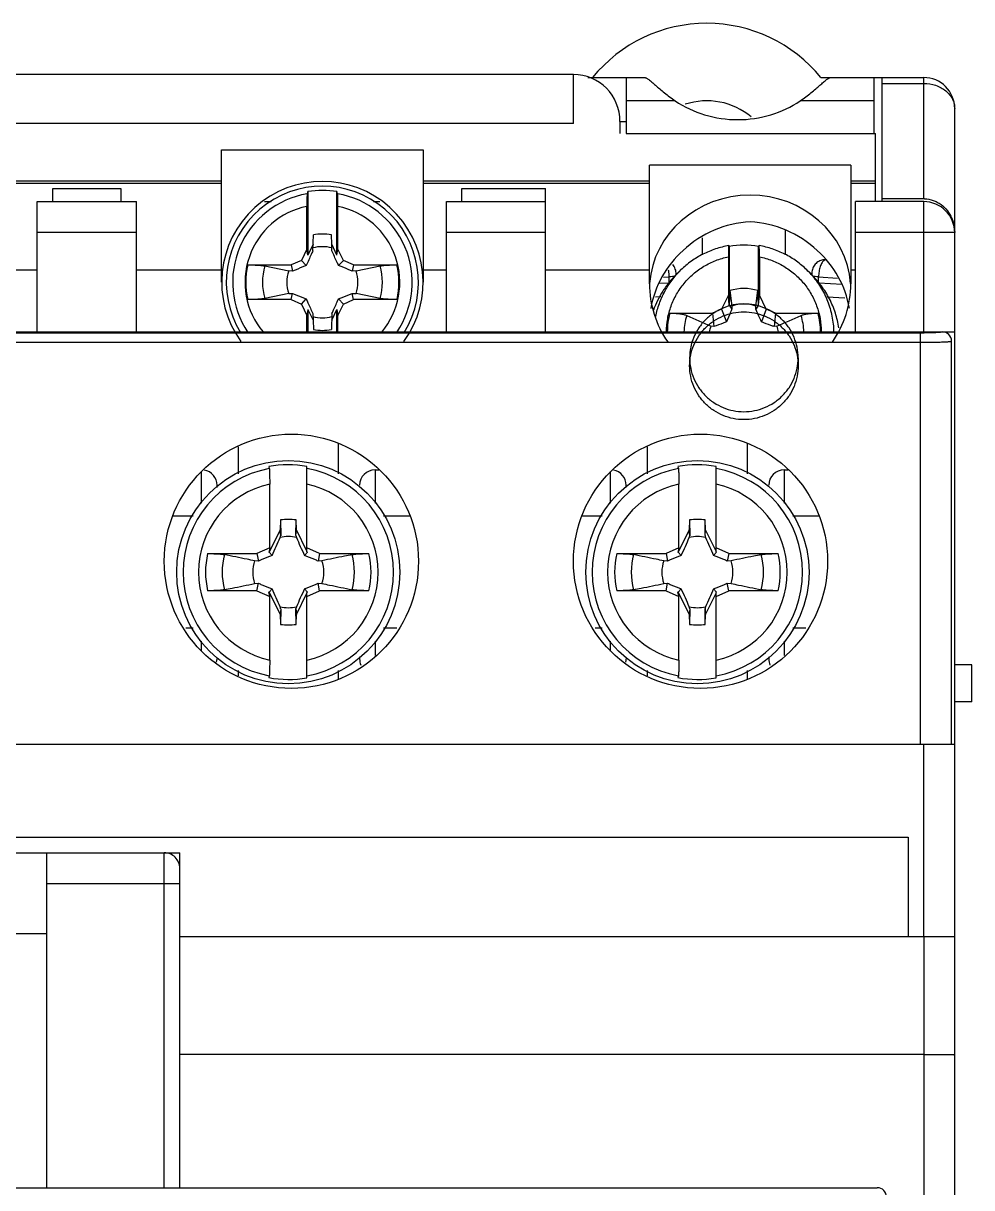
# Model space of a CAD drawing. Header units: millimetres. Extents: x 7.9 to 65, y 7.3 to 92.6.
# Drawn here: x 34.42 to 65.02, y 55.09 to 92.64 of the extents above; entities that cross this region are included whole.
import ezdxf

# ---------------------------------------------------------------- set-up
doc = ezdxf.new("R2010")
doc.units = ezdxf.units.MM
doc.header["$LTSCALE"] = 6.553738
doc.layers.get('0').update_dxf_attribs({"linetype": 'CONTINUOUS'})

msp = doc.modelspace()

# ---------------------------------------------------------------- linework, layer by layer
at = {"color": 7}
for p, q in [((52.168, 90.988), (20.768, 90.988)), ((52.168, 89.408), (52.168, 90.988)), ((52.629, 90.887), (54.467, 90.887)), ((53.868, 90.887), (53.868, 89.088)), ((60.15, 90.887), (63.468, 90.887)), ((61.868, 89.088), (61.868, 90.887)), ((62.118, 90.887), (62.118, 86.888)), ((63.468, 86.981), (63.468, 90.887)), ((62.118, 90.7), (63.468, 90.7)), ((55.451, 90.138), (53.868, 90.138)), ((61.868, 90.138), (59.484, 90.138)), ((64.468, 12.388), (64.468, 89.888)), ((52.168, 89.408), (20.768, 89.408)), ((53.668, 89.469), (53.668, 89.088)), ((53.668, 89.469), (53.868, 89.469)), ((53.868, 89.088), (61.918, 89.088)), ((61.918, 86.888), (61.918, 89.088)), ((40.818, 84.287), (40.818, 88.555)), ((40.818, 88.555), (47.318, 88.555)), ((47.318, 88.555), (47.318, 84.287)), ((54.618, 84.238), (54.618, 88.058)), ((61.118, 88.058), (54.618, 88.058)), ((61.118, 88.058), (61.118, 84.238)), ((18.318, 87.552), (40.818, 87.552)), ((47.318, 87.552), (54.618, 87.552)), ((61.118, 87.552), (61.918, 87.552)), ((40.818, 87.47), (18.318, 87.47)), ((35.368, 86.888), (35.368, 87.313)), ((35.368, 87.313), (37.568, 87.313)), ((37.568, 87.313), (37.568, 86.888)), ((43.596, 87.21), (43.577, 87.141)), ((43.596, 87.21), (43.596, 85.164)), ((44.539, 85.164), (44.539, 87.21)), ((44.558, 87.141), (44.539, 87.21)), ((54.618, 87.47), (47.318, 87.47)), ((48.568, 86.888), (48.568, 87.313)), ((48.568, 87.313), (51.268, 87.313)), ((51.268, 82.688), (51.268, 87.313)), ((61.918, 87.47), (61.118, 87.47)), ((34.868, 82.688), (34.868, 86.888)), ((34.868, 86.888), (38.068, 86.888)), ((38.068, 82.688), (38.068, 86.888)), ((42.196, 86.888), (42.417, 86.888)), ((45.717, 86.888), (45.92, 86.888)), ((48.068, 82.688), (48.068, 86.888)), ((48.068, 86.888), (51.268, 86.888)), ((61.268, 82.688), (61.268, 86.888)), ((63.468, 86.888), (61.268, 86.888)), ((63.468, 86.981), (62.118, 86.981)), ((63.468, 82.688), (63.468, 86.888)), ((43.568, 85.357), (43.568, 86.734)), ((44.568, 85.357), (44.568, 86.734)), ((38.068, 85.887), (34.868, 85.887)), ((43.758, 85.298), (43.776, 85.811)), ((44.369, 85.51), (44.359, 85.811)), ((51.268, 85.887), (48.068, 85.887)), ((56.324, 85.715), (56.324, 85.176)), ((59.011, 85.176), (59.011, 85.966)), ((64.468, 85.887), (61.268, 85.887)), ((43.568, 85.357), (43.389, 84.991)), ((43.596, 85.164), (43.568, 85.357)), ((43.766, 85.51), (43.596, 85.164)), ((44.377, 85.298), (44.369, 85.51)), ((44.539, 85.164), (44.369, 85.51)), ((44.539, 85.164), (44.568, 85.357)), ((44.746, 84.991), (44.568, 85.357)), ((57.177, 85.467), (57.177, 85.467)), ((57.196, 85.445), (57.196, 83.546)), ((58.139, 83.546), (58.139, 85.445)), ((58.158, 85.467), (58.158, 85.467)), ((43.389, 84.991), (43.064, 84.846)), ((43.389, 84.991), (43.547, 84.827)), ((44.746, 84.991), (44.588, 84.827)), ((45.071, 84.846), (44.746, 84.991)), ((57.168, 85.107), (57.168, 83.872)), ((58.168, 85.107), (58.168, 83.872)), ((24.868, 84.688), (34.868, 84.688)), ((38.068, 84.688), (40.818, 84.688)), ((41.66, 84.847), (43.064, 84.846)), ((42.206, 84.813), (42.98, 84.654)), ((43.106, 84.647), (42.98, 84.654)), ((43.064, 84.846), (43.106, 84.647)), ((45.071, 84.846), (45.029, 84.647)), ((45.155, 84.654), (45.029, 84.647)), ((45.071, 84.846), (46.475, 84.847)), ((45.155, 84.654), (45.929, 84.813)), ((47.318, 84.688), (48.068, 84.688)), ((51.268, 84.688), (54.618, 84.688)), ((55.481, 84.542), (55.481, 84.529)), ((55.636, 84.682), (55.492, 84.542)), ((59.699, 84.682), (59.843, 84.542)), ((59.854, 84.529), (59.854, 84.542)), ((61.118, 84.688), (61.268, 84.688)), ((55.249, 84.261), (54.916, 84.241)), ((55.069, 84.449), (55.258, 84.46)), ((55.258, 84.272), (55.258, 84.46)), ((60.077, 84.272), (60.077, 84.46)), ((60.077, 84.46), (60.685, 84.423)), ((60.835, 84.216), (60.086, 84.261)), ((42.98, 83.921), (42.206, 83.762)), ((42.98, 83.921), (43.106, 83.928)), ((43.064, 83.729), (43.106, 83.928)), ((43.389, 83.584), (43.547, 83.748)), ((44.746, 83.584), (44.588, 83.748)), ((45.072, 83.729), (45.029, 83.928)), ((45.029, 83.928), (45.155, 83.921)), ((45.929, 83.763), (45.155, 83.921)), ((54.984, 83.817), (54.812, 83.807)), ((57.168, 83.872), (56.946, 83.421)), ((57.196, 83.546), (57.168, 83.872)), ((57.213, 84.017), (57.197, 83.546)), ((57.213, 84.017), (57.281, 83.518)), ((58.054, 83.518), (58.122, 84.017)), ((58.138, 83.546), (58.122, 84.017)), ((58.139, 83.546), (58.168, 83.872)), ((58.389, 83.421), (58.168, 83.872)), ((60.351, 83.817), (60.928, 83.782)), ((43.064, 83.729), (41.66, 83.728)), ((43.064, 83.729), (43.389, 83.584)), ((43.389, 83.584), (43.568, 83.218)), ((43.596, 83.411), (43.568, 83.218)), ((43.596, 83.411), (43.596, 82.688)), ((43.596, 83.411), (43.766, 83.065)), ((44.369, 83.065), (44.539, 83.411)), ((44.539, 82.688), (44.539, 83.411)), ((44.539, 83.411), (44.568, 83.218)), ((44.568, 83.218), (44.746, 83.584)), ((44.746, 83.584), (45.072, 83.729)), ((46.475, 83.729), (45.072, 83.729)), ((56.946, 83.421), (56.651, 83.291)), ((56.946, 83.421), (57.101, 83.007)), ((57.196, 83.546), (57.282, 83.421)), ((57.281, 83.518), (57.282, 83.421)), ((58.138, 83.546), (58.053, 83.421)), ((58.053, 83.421), (58.054, 83.518)), ((58.389, 83.421), (58.234, 83.007)), ((58.684, 83.291), (58.389, 83.421)), ((43.568, 82.688), (43.568, 83.218)), ((43.758, 83.277), (43.766, 83.065)), ((43.766, 83.065), (43.776, 82.764)), ((44.377, 83.277), (44.359, 82.764)), ((44.568, 82.688), (44.568, 83.218)), ((55.274, 83.291), (56.651, 83.291)), ((56.651, 83.291), (56.693, 82.857)), ((58.684, 83.291), (58.642, 82.857)), ((58.684, 83.291), (60.061, 83.291)), ((8.468, 82.688), (64.468, 82.688)), ((63.368, 82.65), (9.567, 82.65)), ((56.693, 82.857), (56.602, 82.867)), ((58.733, 82.867), (58.642, 82.857)), ((63.368, 69.388), (63.368, 82.65)), ((9.568, 82.35), (63.368, 82.35)), ((64.367, 69.388), (64.367, 82.387)), ((55.918, 81.85), (55.918, 81.594)), ((59.418, 81.85), (59.418, 81.594)), ((41.35, 78.975), (41.35, 78.104)), ((44.585, 78.104), (44.585, 79.086)), ((54.55, 78.975), (54.55, 78.104)), ((57.785, 78.104), (57.785, 79.086)), ((40.168, 77.166), (40.168, 78.182)), ((42.336, 78.339), (42.356, 78.277)), ((43.568, 75.588), (43.568, 78.345)), ((45.768, 78.238), (45.768, 77.165)), ((45.768, 78.238), (45.89, 78.238)), ((53.368, 77.166), (53.368, 78.182)), ((55.536, 78.339), (55.556, 78.277)), ((56.768, 75.588), (56.768, 78.345)), ((58.968, 78.238), (58.968, 77.165)), ((58.968, 78.238), (59.09, 78.238)), ((40.668, 77.666), (40.668, 77.738)), ((42.368, 75.72), (42.368, 77.772)), ((53.868, 77.666), (53.868, 77.738)), ((55.568, 75.72), (55.568, 77.772)), ((39.894, 76.738), (39.258, 76.738)), ((42.713, 76.62), (42.702, 76.304)), ((42.713, 76.62), (42.722, 76.114)), ((43.213, 76.115), (43.222, 76.62)), ((43.233, 76.304), (43.222, 76.62)), ((46.879, 76.738), (46.041, 76.738)), ((53.094, 76.738), (52.458, 76.738)), ((55.913, 76.62), (55.902, 76.304)), ((55.913, 76.62), (55.922, 76.114)), ((56.413, 76.115), (56.422, 76.62)), ((56.433, 76.304), (56.422, 76.62)), ((60.079, 76.738), (59.241, 76.738)), ((42.702, 76.304), (42.348, 75.579)), ((42.722, 76.114), (42.702, 76.304)), ((43.213, 76.115), (43.233, 76.304)), ((43.568, 75.619), (43.233, 76.304)), ((55.902, 76.304), (55.548, 75.579)), ((55.922, 76.114), (55.902, 76.304)), ((56.413, 76.115), (56.433, 76.304)), ((56.768, 75.619), (56.433, 76.304)), ((40.364, 75.537), (41.956, 75.537)), ((42.368, 75.72), (41.956, 75.537)), ((41.956, 75.537), (42.006, 75.297)), ((42.368, 75.72), (42.336, 75.574)), ((42.348, 75.579), (42.336, 75.574)), ((42.348, 75.579), (42.447, 75.477)), ((43.587, 75.579), (43.488, 75.477)), ((43.979, 75.537), (43.568, 75.72)), ((43.568, 75.588), (43.587, 75.579)), ((43.979, 75.537), (43.929, 75.297)), ((43.979, 75.537), (45.571, 75.537)), ((53.564, 75.537), (55.156, 75.537)), ((55.568, 75.72), (55.156, 75.537)), ((55.156, 75.537), (55.206, 75.297)), ((55.568, 75.72), (55.536, 75.574)), ((55.548, 75.579), (55.536, 75.574)), ((55.548, 75.579), (55.647, 75.477)), ((56.787, 75.579), (56.688, 75.477)), ((57.179, 75.537), (56.768, 75.72)), ((56.768, 75.588), (56.787, 75.579)), ((57.179, 75.537), (57.129, 75.297)), ((57.179, 75.537), (58.771, 75.537)), ((42.006, 75.297), (41.88, 75.304)), ((44.055, 75.304), (43.929, 75.297)), ((55.206, 75.297), (55.08, 75.304)), ((57.255, 75.304), (57.129, 75.297)), ((41.88, 74.571), (42.006, 74.578)), ((41.956, 74.338), (42.006, 74.578)), ((42.348, 74.296), (42.447, 74.398)), ((43.587, 74.296), (43.488, 74.398)), ((43.98, 74.338), (43.929, 74.578)), ((43.929, 74.578), (44.055, 74.571)), ((55.08, 74.571), (55.206, 74.578)), ((55.156, 74.338), (55.206, 74.578)), ((55.548, 74.296), (55.647, 74.398)), ((56.787, 74.296), (56.688, 74.398)), ((57.18, 74.338), (57.129, 74.578)), ((57.129, 74.578), (57.255, 74.571)), ((41.956, 74.338), (40.364, 74.338)), ((41.956, 74.338), (42.368, 74.155)), ((42.368, 74.155), (42.336, 74.301)), ((42.336, 74.301), (42.348, 74.296)), ((42.348, 74.296), (42.702, 73.571)), ((42.368, 72.103), (42.368, 74.155)), ((43.233, 73.571), (43.568, 74.256)), ((43.568, 74.155), (43.98, 74.339)), ((43.587, 74.296), (43.568, 74.287)), ((43.568, 71.53), (43.568, 74.287)), ((45.571, 74.339), (43.98, 74.338)), ((55.156, 74.338), (53.564, 74.338)), ((55.156, 74.338), (55.568, 74.155)), ((55.568, 74.155), (55.536, 74.301)), ((55.536, 74.301), (55.548, 74.296)), ((55.548, 74.296), (55.902, 73.571)), ((55.568, 72.103), (55.568, 74.155)), ((56.433, 73.571), (56.768, 74.256)), ((56.768, 74.155), (57.18, 74.339)), ((56.787, 74.296), (56.768, 74.287)), ((56.768, 71.53), (56.768, 74.287)), ((58.771, 74.339), (57.18, 74.338)), ((42.722, 73.76), (42.702, 73.571)), ((42.722, 73.76), (42.713, 73.255)), ((43.213, 73.761), (43.233, 73.571)), ((43.222, 73.255), (43.213, 73.761)), ((55.922, 73.76), (55.902, 73.571)), ((55.922, 73.76), (55.913, 73.255)), ((56.413, 73.761), (56.433, 73.571)), ((56.422, 73.255), (56.413, 73.761)), ((42.702, 73.571), (42.713, 73.255)), ((43.222, 73.255), (43.233, 73.571)), ((55.902, 73.571), (55.913, 73.255)), ((56.422, 73.255), (56.433, 73.571)), ((39.667, 73.138), (39.894, 73.138)), ((46.041, 73.138), (46.467, 73.138)), ((52.867, 73.138), (53.094, 73.138)), ((59.241, 73.138), (59.667, 73.138)), ((40.168, 72.389), (40.168, 72.71)), ((45.768, 72.709), (45.768, 72.253)), ((53.368, 72.389), (53.368, 72.71)), ((58.968, 72.709), (58.968, 72.253)), ((45.268, 72.209), (45.268, 72.138)), ((58.468, 72.209), (58.468, 72.138)), ((41.35, 71.771), (41.35, 71.598)), ((44.585, 71.488), (44.585, 71.771)), ((54.55, 71.771), (54.55, 71.598)), ((57.785, 71.488), (57.785, 71.771)), ((65.018, 71.952), (64.468, 71.952)), ((65.018, 70.761), (65.018, 71.952)), ((42.356, 71.598), (42.336, 71.536)), ((55.556, 71.598), (55.536, 71.536)), ((65.018, 70.761), (64.468, 70.761)), ((8.468, 69.388), (64.468, 69.388)), ((63.468, 63.187), (63.468, 69.388)), ((9.968, 66.388), (62.968, 66.388)), ((62.968, 66.388), (62.968, 63.187)), ((21.468, 65.888), (39.468, 65.888)), ((35.168, 65.888), (35.168, 55.088)), ((38.968, 55.088), (38.968, 65.888)), ((39.468, 55.088), (39.468, 65.888)), ((39.468, 64.888), (35.168, 64.888)), ((25.768, 63.288), (35.168, 63.288)), ((39.468, 63.187), (64.468, 63.187)), ((63.468, 63.187), (63.468, 40.387)), ((63.468, 59.387), (39.468, 59.387)), ((10.968, 55.088), (61.968, 55.088))]:
    msp.add_line(p, q, dxfattribs=at)
for centre, radius in [((43.068, 75.288), 4.1), ((56.268, 75.288), 4.1), ((42.968, 74.938), 3.6), ((56.168, 74.938), 3.6)]:
    msp.add_circle(centre, radius, dxfattribs=at)
for centre, radius, start, end in [((56.468, 87.888), 4.75, 39.1667, 140.8333), ((63.468, 89.888), 1, 0, 89.9998), ((56.468, 87.888), 2.25, 50.2525, 108.1166), ((44.068, 84.287), 3.25, 323.9062, 216.0893), ((44.068, 84.287), 3.1, 328.3923, 211.5938), ((44.068, 84.287), 2.896, 99.751, 214.0177), ((44.068, 84.287), 2.96, 80.8403, 99.1597), ((44.068, 84.287), 2.896, 325.9933, 80.249), ((63.468, 86.099), 0.882, 88.1543, 90.0573), ((63.468, 85.887), 1, 0, 90), ((44.068, 84.287), 2.497, 101.5498, 219.897), ((44.068, 84.287), 2.497, 319.9903, 78.4502), ((44.068, 84.287), 1.552, 79.179, 100.8208), ((44.068, 84.287), 1.147, 74.5296, 105.4694), ((53.861, 82.503), 4.448, 41.4196, 41.7929), ((57.667, 82.5), 2.982, 80.9099, 99.0897), ((61.297, 82.66), 4.211, 138.1992, 138.5935), ((60.276, 84.616), 0.396, 93.1357, 103.6546), ((60.276, 84.611), 0.401, 86.5076, 93.1414), ((44.068, 84.287), 2.471, 166.9266, 193.0734), ((44.068, 84.287), 1.934, 164.2367, 195.7633), ((44.068, 84.287), 1.147, 161.38, 198.62), ((44.068, 84.287), 1.147, 341.3839, 18.62), ((44.068, 84.287), 1.934, 344.2526, 15.7633), ((44.068, 84.287), 2.471, 346.9416, 13.0734), ((57.684, 82.62), 2.883, 41.6821, 45.6558), ((57.868, 84.236), 3.25, 179.9668, 215.2135), ((57.868, 84.236), 3.25, 324.7086, 0.0332), ((57.668, 82.522), 1.563, 73.1083, 106.8916), ((57.668, 82.429), 1.155, 70.4589, 109.5407), ((44.068, 84.287), 1.147, 254.5298, 285.4699), ((57.632, 82.678), 2.436, 165.4392, 179.7878), ((57.64, 82.638), 1.907, 162.3175, 178.5098), ((136.987, 262.589), 196.88, 245.65381, 245.90213), ((-40.558, 304.607), 242.956, 294.12198, 294.32327), ((57.695, 82.638), 1.907, 1.4903, 17.6816), ((57.703, 82.678), 2.436, 0.2122, 14.5608), ((44.068, 84.287), 1.552, 259.179, 280.8208), ((57.655, 82.445), 1.134, 158.1441, 167.6174), ((57.68, 82.445), 1.134, 12.3829, 21.8538), ((57.714, 82.679), 2.451, 0.2079, 0.43), ((63.367, 95.878), 13.228, 270.0026, 270.4544), ((64.067, 82.387), 0.3, 359.9781, 89.9623), ((42.968, 74.938), 3.395, 100.3845, 259.6155), ((40.168, 77.738), 0.5, 0, 79.7932), ((42.968, 74.938), 3.46, 80.0139, 100.5149), ((42.968, 74.938), 3.395, 280.1795, 79.8205), ((45.768, 77.738), 0.5, 90, 180), ((56.168, 74.938), 3.395, 100.3845, 259.6155), ((53.368, 77.738), 0.5, 0, 79.7932), ((56.168, 74.938), 3.46, 80.0139, 100.5149), ((56.168, 74.938), 3.395, 280.1795, 79.8205), ((58.968, 77.738), 0.5, 90, 180), ((42.968, 74.938), 2.897, 101.9537, 258.0463), ((42.968, 74.938), 2.897, 281.9537, 78.0463), ((56.168, 74.938), 2.897, 101.9537, 258.0463), ((56.168, 74.938), 2.897, 281.9537, 78.0463), ((42.968, 74.938), 1.702, 81.4069, 98.593), ((56.168, 74.938), 1.702, 81.4069, 98.593), ((19.483, 82.646), 24.139, 344.1525, 344.3012), ((42.968, 74.938), 1.147, 76.7553, 103.2447), ((65.15, 82.278), 22.786, 195.6931, 195.8506), ((32.683, 82.646), 24.139, 344.1525, 344.3012), ((56.168, 74.938), 1.147, 76.7553, 103.2447), ((78.35, 82.278), 22.786, 195.6931, 195.8506), ((42.968, 74.938), 2.671, 167.0324, 192.9676), ((42.968, 74.938), 2.134, 164.6231, 195.3767), ((42.968, 74.938), 2.134, 344.6406, 15.3767), ((42.968, 74.938), 2.671, 347.0481, 12.9676), ((56.168, 74.938), 2.671, 167.0324, 192.9676), ((56.168, 74.938), 2.134, 164.6231, 195.3767), ((56.168, 74.938), 2.134, 344.6406, 15.3767), ((56.168, 74.938), 2.671, 347.0481, 12.9676), ((42.968, 74.938), 1.147, 161.3798, 198.6203), ((42.968, 74.938), 1.147, 341.3837, 18.6203), ((56.168, 74.938), 1.147, 161.3798, 198.6203), ((56.168, 74.938), 1.147, 341.3837, 18.6203), ((20.785, 67.597), 22.786, 15.6931, 15.8506), ((42.968, 74.938), 1.147, 256.7553, 283.2447), ((66.452, 67.229), 24.139, 164.1525, 164.3012), ((33.985, 67.597), 22.786, 15.6931, 15.8506), ((56.168, 74.938), 1.147, 256.7553, 283.2447), ((79.652, 67.229), 24.139, 164.1525, 164.3012), ((42.968, 74.938), 1.702, 261.4069, 278.593), ((56.168, 74.938), 1.702, 261.4069, 278.593), ((40.168, 72.138), 0.5, 347.5782, 360), ((45.768, 72.138), 0.5, 180, 203.3936), ((53.368, 72.138), 0.5, 347.5782, 360), ((58.968, 72.138), 0.5, 180, 203.3936), ((42.968, 74.938), 3.46, 259.4851, 279.9861), ((56.168, 74.938), 3.46, 259.4851, 279.9861), ((38.968, 65.388), 0.5, 359.999, 90), ((61.968, 54.788), 0.3, 0, 90)]:
    msp.add_arc(centre, radius, start, end, dxfattribs=at)
for centre, major_axis, ratio, start_param, end_param in [((52.168, 89.469), (0, 1.519), 0.987747, -1.570796, 0), ((57.868, 84.045), (3.25, 0), 0.938378, 6.349801, 9.358162), ((57.868, 83.013), (2.535, 2.138), 0.95137, 0.894527, 1.62364), ((57.868, 83.013), (2.535, -2.138), 0.95137, 1.517952, 2.247065), ((57.868, 82.903), (3.25, 0), 0.992547, 2.299909, 2.973249), ((57.868, 82.903), (3.25, 0), 0.992547, 0.16911, 0.841683)]:
    msp.add_ellipse(centre, major_axis=major_axis, ratio=ratio, start_param=start_param, end_param=end_param, dxfattribs=at)
for points, knots in [([(54.467, 90.887), (54.476, 90.887), (54.496, 90.883), (54.527, 90.869), (54.563, 90.848), (54.622, 90.805), (54.706, 90.734), (54.821, 90.634), (54.955, 90.518), (55.106, 90.392), (55.273, 90.263), (55.39, 90.179), (55.451, 90.138)], [0, 0, 0, 0, 0.021513, 0.048582, 0.082138, 0.122474, 0.22301, 0.347523, 0.491787, 0.651248, 0.821797, 1, 1, 1, 1]), ([(59.484, 90.138), (59.545, 90.179), (59.662, 90.263), (59.829, 90.392), (59.98, 90.518), (60.114, 90.634), (60.229, 90.734), (60.313, 90.805), (60.372, 90.848), (60.408, 90.869), (60.439, 90.883), (60.459, 90.887), (60.468, 90.887)], [0, 0, 0, 0, 0.178203, 0.348752, 0.508213, 0.652477, 0.77699, 0.877526, 0.917862, 0.951418, 0.978487, 1, 1, 1, 1]), ([(63.468, 90.7), (63.598, 90.7), (63.794, 90.669), (64.028, 90.567), (64.18, 90.465), (64.305, 90.341), (64.398, 90.2), (64.454, 90.047), (64.468, 89.94), (64.468, 89.888)], [0, 0, 0, 0, 0.275197, 0.408337, 0.536323, 0.658742, 0.776011, 0.889418, 1, 1, 1, 1]), ([(55.451, 90.138), (55.74, 89.94), (56.394, 89.632), (57.108, 89.53), (57.468, 89.53)], [0, 0, 0, 0, 0.493416, 1, 1, 1, 1]), ([(57.468, 89.53), (57.827, 89.53), (58.541, 89.632), (59.195, 89.94), (59.484, 90.138)], [0, 0, 0, 0, 0.506584, 1, 1, 1, 1]), ([(43.577, 87.141), (43.577, 87.14), (43.576, 87.135), (43.575, 87.126), (43.574, 87.114), (43.573, 87.099), (43.572, 87.08), (43.571, 87.05), (43.57, 87.006), (43.569, 86.946), (43.568, 86.879), (43.568, 86.808), (43.568, 86.759), (43.568, 86.734)], [0, 0, 0, 0, 0.013096, 0.034668, 0.064556, 0.102489, 0.148084, 0.200939, 0.326414, 0.474435, 0.639755, 0.816959, 1, 1, 1, 1]), ([(44.568, 86.734), (44.568, 86.759), (44.567, 86.808), (44.567, 86.879), (44.566, 86.946), (44.565, 87.006), (44.564, 87.05), (44.563, 87.08), (44.562, 87.099), (44.561, 87.114), (44.56, 87.126), (44.559, 87.135), (44.558, 87.14), (44.558, 87.141)], [0, 0, 0, 0, 0.183038, 0.360242, 0.525566, 0.67359, 0.799065, 0.851919, 0.897514, 0.935448, 0.965335, 0.986905, 1, 1, 1, 1]), ([(63.497, 86.981), (63.592, 86.978), (63.734, 86.95), (63.908, 86.873), (64.07, 86.771), (64.241, 86.602), (64.337, 86.436), (64.374, 86.349)], [0, 0, 0, 0, 0.249859, 0.375165, 0.500419, 0.750249, 1, 1, 1, 1]), ([(64.374, 86.349), (64.39, 86.313), (64.444, 86.164), (64.468, 86.006), (64.468, 85.887)], [0, 0, 0, 0, 0.250669, 1, 1, 1, 1]), ([(43.758, 85.298), (43.741, 85.259), (43.672, 85.102), (43.601, 84.945), (43.547, 84.827)], [0, 0, 0, 0, 0.244806, 1, 1, 1, 1]), ([(44.588, 84.827), (44.57, 84.867), (44.498, 85.023), (44.428, 85.181), (44.377, 85.298)], [0, 0, 0, 0, 0.25581, 1, 1, 1, 1]), ([(57.177, 85.467), (57.032, 85.442), (56.747, 85.371), (56.341, 85.201), (55.965, 84.973), (55.74, 84.784), (55.636, 84.682)], [0, 0, 0, 0, 0.250229, 0.500333, 0.750266, 1, 1, 1, 1]), ([(57.177, 85.467), (57.176, 85.467), (57.176, 85.466), (57.176, 85.465), (57.175, 85.462), (57.175, 85.459), (57.174, 85.456), (57.174, 85.449), (57.173, 85.438), (57.172, 85.423), (57.171, 85.406), (57.171, 85.385), (57.17, 85.361), (57.169, 85.336), (57.169, 85.297), (57.168, 85.244), (57.168, 85.177), (57.168, 85.131), (57.168, 85.107)], [0, 0, 0, 0, 0.001933, 0.00592, 0.012161, 0.020689, 0.031507, 0.044601, 0.077467, 0.118977, 0.168784, 0.226432, 0.291423, 0.363216, 0.441167, 0.612901, 0.801248, 1, 1, 1, 1]), ([(59.699, 84.682), (59.595, 84.784), (59.37, 84.973), (58.994, 85.201), (58.588, 85.371), (58.303, 85.442), (58.158, 85.467)], [0, 0, 0, 0, 0.249734, 0.499667, 0.749771, 1, 1, 1, 1]), ([(58.168, 85.107), (58.168, 85.131), (58.167, 85.177), (58.167, 85.244), (58.166, 85.297), (58.166, 85.336), (58.165, 85.361), (58.164, 85.385), (58.164, 85.406), (58.163, 85.423), (58.162, 85.438), (58.161, 85.449), (58.161, 85.456), (58.16, 85.459), (58.16, 85.462), (58.159, 85.465), (58.159, 85.466), (58.159, 85.467), (58.158, 85.467)], [0, 0, 0, 0, 0.19875, 0.387096, 0.558834, 0.636786, 0.70858, 0.773572, 0.83122, 0.881026, 0.922535, 0.955401, 0.968495, 0.979314, 0.987841, 0.994081, 0.998067, 1, 1, 1, 1]), ([(55.17, 82.688), (55.171, 82.828), (55.196, 83.111), (55.306, 83.521), (55.485, 83.907), (55.727, 84.257), (56.025, 84.562), (56.371, 84.811), (56.755, 84.999), (57.028, 85.079), (57.168, 85.107)], [0, 0, 0, 0, 0.124616, 0.24927, 0.374031, 0.498928, 0.62398, 0.749192, 0.874539, 1, 1, 1, 1]), ([(58.168, 85.107), (58.306, 85.079), (58.579, 84.999), (58.962, 84.812), (59.307, 84.564), (59.605, 84.261), (59.847, 83.912), (60.026, 83.528), (60.137, 83.119), (60.164, 82.837), (60.165, 82.697)], [0, 0, 0, 0, 0.125461, 0.250808, 0.37602, 0.501074, 0.625972, 0.750736, 0.875392, 1, 1, 1, 1]), ([(60.182, 85.001), (60.159, 84.995), (60.113, 84.979), (60.049, 84.943), (59.992, 84.896), (59.943, 84.838), (59.904, 84.772), (59.875, 84.7), (59.857, 84.622), (59.854, 84.569), (59.854, 84.542)], [0, 0, 0, 0, 0.118919, 0.238668, 0.359975, 0.483371, 0.609159, 0.73735, 0.867827, 1, 1, 1, 1]), ([(60.265, 84.996), (60.251, 84.987), (60.223, 84.964), (60.188, 84.919), (60.156, 84.861), (60.128, 84.793), (60.106, 84.717), (60.089, 84.634), (60.079, 84.548), (60.077, 84.49), (60.077, 84.46)], [0, 0, 0, 0, 0.083787, 0.181708, 0.294142, 0.419823, 0.556453, 0.701, 0.850116, 1, 1, 1, 1]), ([(60.301, 85.011), (60.298, 85.01), (60.285, 85.007), (60.273, 85.001), (60.265, 84.996)], [0, 0, 0, 0, 0.239729, 1, 1, 1, 1]), ([(41.66, 84.847), (41.716, 84.847), (41.823, 84.845), (41.953, 84.84), (42.047, 84.833), (42.108, 84.828), (42.16, 84.821), (42.192, 84.816), (42.206, 84.813)], [0, 0, 0, 0, 0.3043, 0.586524, 0.712574, 0.825055, 0.921587, 1, 1, 1, 1]), ([(43.547, 84.827), (43.509, 84.811), (43.363, 84.75), (43.216, 84.691), (43.106, 84.647)], [0, 0, 0, 0, 0.255439, 1, 1, 1, 1]), ([(45.029, 84.647), (44.993, 84.662), (44.846, 84.721), (44.699, 84.781), (44.588, 84.827)], [0, 0, 0, 0, 0.245061, 1, 1, 1, 1]), ([(45.929, 84.813), (45.943, 84.816), (45.975, 84.821), (46.027, 84.828), (46.088, 84.833), (46.182, 84.84), (46.312, 84.845), (46.419, 84.847), (46.475, 84.847)], [0, 0, 0, 0, 0.078417, 0.17495, 0.287428, 0.413472, 0.695685, 1, 1, 1, 1]), ([(55.492, 84.542), (55.409, 84.461), (55.253, 84.289), (55.048, 84.007), (54.877, 83.704), (54.786, 83.49), (54.747, 83.381)], [0, 0, 0, 0, 0.250295, 0.500378, 0.75027, 1, 1, 1, 1]), ([(54.825, 83.182), (54.852, 83.323), (54.929, 83.602), (55.106, 83.998), (55.341, 84.363), (55.533, 84.581), (55.636, 84.682)], [0, 0, 0, 0, 0.249672, 0.499537, 0.749634, 1, 1, 1, 1]), ([(55.258, 84.46), (55.258, 84.497), (55.255, 84.568), (55.244, 84.639), (55.237, 84.674)], [0, 0, 0, 0, 0.503513, 1, 1, 1, 1]), ([(55.481, 84.542), (55.481, 84.572), (55.477, 84.63), (55.456, 84.714), (55.421, 84.792), (55.39, 84.839), (55.372, 84.86)], [0, 0, 0, 0, 0.256583, 0.50939, 0.757268, 1, 1, 1, 1]), ([(59.837, 84.537), (59.894, 84.474), (60.001, 84.343), (60.143, 84.132), (60.266, 83.91), (60.404, 83.601), (60.523, 83.194), (60.56, 82.856), (60.563, 82.688)], [0, 0, 0, 0, 0.12528, 0.25048, 0.375608, 0.500672, 0.750382, 1, 1, 1, 1]), ([(60.732, 82.814), (60.707, 82.976), (60.631, 83.298), (60.44, 83.755), (60.178, 84.177), (59.96, 84.427), (59.843, 84.542)], [0, 0, 0, 0, 0.249677, 0.499527, 0.749617, 1, 1, 1, 1]), ([(55.45, 84.481), (55.437, 84.479), (55.409, 84.474), (55.345, 84.467), (55.294, 84.463), (55.258, 84.46)], [0, 0, 0, 0, 0.206255, 0.444265, 1, 1, 1, 1]), ([(60.077, 84.46), (60.041, 84.463), (59.99, 84.467), (59.926, 84.474), (59.898, 84.479), (59.885, 84.481)], [0, 0, 0, 0, 0.555745, 0.793753, 1, 1, 1, 1]), ([(42.206, 83.762), (42.192, 83.759), (42.16, 83.754), (42.108, 83.747), (42.047, 83.742), (41.953, 83.735), (41.823, 83.73), (41.716, 83.728), (41.66, 83.728)], [0, 0, 0, 0, 0.078417, 0.17495, 0.287428, 0.413472, 0.695685, 1, 1, 1, 1]), ([(43.106, 83.928), (43.142, 83.913), (43.289, 83.854), (43.436, 83.794), (43.547, 83.748)], [0, 0, 0, 0, 0.245061, 1, 1, 1, 1]), ([(43.547, 83.748), (43.565, 83.708), (43.637, 83.552), (43.707, 83.394), (43.758, 83.277)], [0, 0, 0, 0, 0.25581, 1, 1, 1, 1]), ([(44.377, 83.277), (44.394, 83.316), (44.463, 83.473), (44.534, 83.63), (44.588, 83.748)], [0, 0, 0, 0, 0.244806, 1, 1, 1, 1]), ([(44.588, 83.748), (44.626, 83.764), (44.772, 83.825), (44.919, 83.884), (45.029, 83.928)], [0, 0, 0, 0, 0.255439, 1, 1, 1, 1]), ([(46.475, 83.729), (46.419, 83.729), (46.312, 83.731), (46.182, 83.736), (46.088, 83.742), (46.027, 83.748), (45.975, 83.754), (45.943, 83.76), (45.929, 83.763)], [0, 0, 0, 0, 0.304301, 0.586522, 0.71257, 0.82505, 0.921583, 1, 1, 1, 1]), ([(57.668, 83.587), (57.553, 83.587), (57.324, 83.564), (56.994, 83.465), (56.689, 83.303), (56.422, 83.086), (56.203, 82.821), (56.04, 82.519), (55.94, 82.191), (55.906, 81.85), (55.94, 81.509), (56.04, 81.181), (56.203, 80.878), (56.422, 80.614), (56.689, 80.396), (56.994, 80.235), (57.324, 80.135), (57.553, 80.113), (57.668, 80.113)], [0, 0, 0, 0, 0.062729, 0.125423, 0.188053, 0.250599, 0.313054, 0.375424, 0.43773, 0.5, 0.56227, 0.624576, 0.686946, 0.749401, 0.811947, 0.874577, 0.937271, 1, 1, 1, 1]), ([(57.282, 83.421), (57.268, 83.387), (57.209, 83.248), (57.148, 83.11), (57.101, 83.007)], [0, 0, 0, 0, 0.247305, 1, 1, 1, 1]), ([(57.668, 80.113), (57.782, 80.113), (58.011, 80.135), (58.341, 80.235), (58.646, 80.396), (58.913, 80.614), (59.132, 80.878), (59.295, 81.181), (59.395, 81.509), (59.429, 81.85), (59.395, 82.191), (59.295, 82.519), (59.132, 82.821), (58.913, 83.086), (58.646, 83.303), (58.341, 83.465), (58.011, 83.564), (57.782, 83.587), (57.668, 83.587)], [0, 0, 0, 0, 0.062729, 0.125423, 0.188053, 0.250599, 0.313054, 0.375424, 0.43773, 0.5, 0.56227, 0.624576, 0.686946, 0.749401, 0.811947, 0.874577, 0.937271, 1, 1, 1, 1]), ([(58.234, 83.007), (58.218, 83.041), (58.156, 83.179), (58.097, 83.317), (58.053, 83.421)], [0, 0, 0, 0, 0.252715, 1, 1, 1, 1]), ([(55.274, 83.291), (55.33, 83.291), (55.413, 83.288), (55.52, 83.28), (55.595, 83.272), (55.664, 83.261), (55.726, 83.249), (55.778, 83.235), (55.81, 83.223), (55.824, 83.217)], [0, 0, 0, 0, 0.300622, 0.444482, 0.580625, 0.706533, 0.819766, 0.918187, 1, 1, 1, 1]), ([(57.668, 79.857), (57.553, 79.857), (57.324, 79.879), (56.994, 79.979), (56.689, 80.14), (56.422, 80.358), (56.203, 80.622), (56.04, 80.925), (55.94, 81.253), (55.906, 81.594), (55.94, 81.935), (56.04, 82.263), (56.203, 82.565), (56.422, 82.83), (56.689, 83.048), (56.994, 83.209), (57.324, 83.308), (57.553, 83.331), (57.668, 83.331)], [0, 0, 0, 0, 0.062729, 0.125423, 0.188053, 0.250599, 0.313054, 0.375424, 0.43773, 0.5, 0.56227, 0.624576, 0.686946, 0.749401, 0.811947, 0.874577, 0.937271, 1, 1, 1, 1]), ([(57.101, 83.007), (57.067, 82.993), (56.931, 82.941), (56.795, 82.892), (56.693, 82.857)], [0, 0, 0, 0, 0.255476, 1, 1, 1, 1]), ([(57.668, 83.331), (57.782, 83.331), (58.011, 83.308), (58.341, 83.209), (58.646, 83.048), (58.913, 82.83), (59.132, 82.565), (59.295, 82.263), (59.395, 81.935), (59.429, 81.594), (59.395, 81.253), (59.295, 80.925), (59.132, 80.622), (58.913, 80.358), (58.646, 80.14), (58.341, 79.979), (58.011, 79.879), (57.782, 79.857), (57.668, 79.857)], [0, 0, 0, 0, 0.062729, 0.125423, 0.188053, 0.250599, 0.313054, 0.375424, 0.43773, 0.5, 0.56227, 0.624576, 0.686946, 0.749401, 0.811947, 0.874577, 0.937271, 1, 1, 1, 1]), ([(58.642, 82.857), (58.608, 82.868), (58.472, 82.916), (58.336, 82.967), (58.234, 83.007)], [0, 0, 0, 0, 0.244984, 1, 1, 1, 1]), ([(59.512, 83.217), (59.526, 83.223), (59.557, 83.235), (59.61, 83.249), (59.671, 83.262), (59.74, 83.272), (59.815, 83.28), (59.922, 83.288), (60.005, 83.291), (60.061, 83.291)], [0, 0, 0, 0, 0.081829, 0.180299, 0.29357, 0.419485, 0.555608, 0.699438, 1, 1, 1, 1]), ([(64.067, 82.688), (64.068, 82.687), (64.067, 82.686), (64.066, 82.684), (64.063, 82.682), (64.058, 82.681), (64.053, 82.679), (64.042, 82.677), (64.026, 82.674), (64.003, 82.671), (63.974, 82.668), (63.94, 82.665), (63.886, 82.662), (63.809, 82.658), (63.706, 82.654), (63.592, 82.652), (63.513, 82.651), (63.472, 82.65)], [0, 0, 0, 0, 0.002747, 0.006368, 0.011831, 0.019413, 0.029205, 0.041239, 0.072054, 0.111728, 0.159935, 0.216321, 0.280494, 0.429924, 0.603377, 0.795421, 1, 1, 1, 1]), ([(63.368, 82.35), (63.433, 82.35), (63.56, 82.351), (63.745, 82.353), (63.892, 82.356), (64, 82.359), (64.072, 82.361), (64.138, 82.364), (64.196, 82.366), (64.247, 82.369), (64.288, 82.373), (64.321, 82.376), (64.345, 82.379), (64.359, 82.382), (64.366, 82.385), (64.367, 82.386), (64.367, 82.387)], [0, 0, 0, 0, 0.194564, 0.381798, 0.55423, 0.632867, 0.705428, 0.771187, 0.829543, 0.879933, 0.921874, 0.955009, 0.97902, 0.993795, 0.997821, 1, 1, 1, 1]), ([(42.356, 78.277), (42.356, 78.276), (42.356, 78.274), (42.357, 78.268), (42.358, 78.259), (42.359, 78.244), (42.36, 78.225), (42.361, 78.202), (42.363, 78.165), (42.364, 78.11), (42.366, 78.036), (42.367, 77.953), (42.367, 77.864), (42.368, 77.803), (42.368, 77.772)], [0, 0, 0, 0, 0.00511, 0.012363, 0.033269, 0.062593, 0.100084, 0.145366, 0.198041, 0.323539, 0.472007, 0.638043, 0.81609, 1, 1, 1, 1]), ([(55.556, 78.277), (55.556, 78.276), (55.556, 78.274), (55.557, 78.268), (55.558, 78.259), (55.559, 78.244), (55.56, 78.225), (55.561, 78.202), (55.563, 78.165), (55.564, 78.11), (55.566, 78.036), (55.567, 77.953), (55.567, 77.864), (55.568, 77.803), (55.568, 77.772)], [0, 0, 0, 0, 0.00511, 0.012363, 0.033269, 0.062593, 0.100084, 0.145366, 0.198041, 0.323539, 0.472007, 0.638043, 0.81609, 1, 1, 1, 1]), ([(42.447, 75.477), (42.492, 75.574), (42.579, 75.766), (42.663, 75.959), (42.705, 76.054)], [0, 0, 0, 0, 0.508338, 1, 1, 1, 1]), ([(43.23, 76.054), (43.272, 75.959), (43.356, 75.766), (43.443, 75.574), (43.488, 75.477)], [0, 0, 0, 0, 0.491662, 1, 1, 1, 1]), ([(55.647, 75.477), (55.692, 75.574), (55.779, 75.766), (55.863, 75.959), (55.905, 76.054)], [0, 0, 0, 0, 0.508338, 1, 1, 1, 1]), ([(56.43, 76.054), (56.472, 75.959), (56.556, 75.766), (56.643, 75.574), (56.688, 75.477)], [0, 0, 0, 0, 0.491662, 1, 1, 1, 1]), ([(40.364, 75.537), (40.42, 75.537), (40.527, 75.536), (40.657, 75.53), (40.751, 75.524), (40.812, 75.518), (40.864, 75.512), (40.896, 75.506), (40.91, 75.503)], [0, 0, 0, 0, 0.304427, 0.58671, 0.712737, 0.825156, 0.921618, 1, 1, 1, 1]), ([(41.88, 75.304), (41.799, 75.32), (41.597, 75.362), (41.273, 75.428), (41.031, 75.478), (40.91, 75.503)], [0, 0, 0, 0, 0.250436, 0.62553, 1, 1, 1, 1]), ([(42.447, 75.477), (42.409, 75.461), (42.263, 75.4), (42.116, 75.341), (42.006, 75.297)], [0, 0, 0, 0, 0.255441, 1, 1, 1, 1]), ([(43.929, 75.297), (43.893, 75.312), (43.746, 75.371), (43.599, 75.431), (43.488, 75.477)], [0, 0, 0, 0, 0.24506, 1, 1, 1, 1]), ([(45.025, 75.503), (44.945, 75.487), (44.621, 75.42), (44.297, 75.354), (44.055, 75.304)], [0, 0, 0, 0, 0.249667, 1, 1, 1, 1]), ([(45.025, 75.503), (45.039, 75.506), (45.071, 75.512), (45.123, 75.518), (45.184, 75.524), (45.278, 75.53), (45.408, 75.536), (45.515, 75.537), (45.571, 75.537)], [0, 0, 0, 0, 0.078392, 0.174879, 0.287315, 0.413343, 0.695594, 1, 1, 1, 1]), ([(53.564, 75.537), (53.62, 75.537), (53.727, 75.536), (53.857, 75.53), (53.951, 75.524), (54.012, 75.518), (54.064, 75.512), (54.096, 75.506), (54.11, 75.503)], [0, 0, 0, 0, 0.304427, 0.58671, 0.712737, 0.825156, 0.921618, 1, 1, 1, 1]), ([(55.08, 75.304), (54.999, 75.32), (54.797, 75.362), (54.473, 75.428), (54.231, 75.478), (54.11, 75.503)], [0, 0, 0, 0, 0.250436, 0.62553, 1, 1, 1, 1]), ([(55.647, 75.477), (55.609, 75.461), (55.463, 75.4), (55.316, 75.341), (55.206, 75.297)], [0, 0, 0, 0, 0.255441, 1, 1, 1, 1]), ([(57.129, 75.297), (57.093, 75.312), (56.946, 75.371), (56.799, 75.431), (56.688, 75.477)], [0, 0, 0, 0, 0.24506, 1, 1, 1, 1]), ([(58.225, 75.503), (58.145, 75.487), (57.821, 75.42), (57.497, 75.354), (57.255, 75.304)], [0, 0, 0, 0, 0.249667, 1, 1, 1, 1]), ([(58.225, 75.503), (58.239, 75.506), (58.271, 75.512), (58.323, 75.518), (58.384, 75.524), (58.478, 75.53), (58.608, 75.536), (58.715, 75.537), (58.771, 75.537)], [0, 0, 0, 0, 0.078392, 0.174879, 0.287315, 0.413343, 0.695594, 1, 1, 1, 1]), ([(40.91, 74.372), (40.896, 74.369), (40.864, 74.363), (40.812, 74.357), (40.751, 74.351), (40.657, 74.345), (40.527, 74.339), (40.42, 74.338), (40.364, 74.338)], [0, 0, 0, 0, 0.078392, 0.174879, 0.287315, 0.413343, 0.695594, 1, 1, 1, 1]), ([(40.91, 74.372), (40.99, 74.388), (41.314, 74.455), (41.638, 74.521), (41.88, 74.571)], [0, 0, 0, 0, 0.249667, 1, 1, 1, 1]), ([(42.006, 74.578), (42.042, 74.563), (42.189, 74.504), (42.336, 74.444), (42.447, 74.398)], [0, 0, 0, 0, 0.24506, 1, 1, 1, 1]), ([(42.705, 73.821), (42.663, 73.916), (42.579, 74.109), (42.492, 74.301), (42.447, 74.398)], [0, 0, 0, 0, 0.491662, 1, 1, 1, 1]), ([(43.488, 74.398), (43.443, 74.301), (43.356, 74.109), (43.272, 73.916), (43.23, 73.821)], [0, 0, 0, 0, 0.508338, 1, 1, 1, 1]), ([(43.488, 74.398), (43.526, 74.414), (43.672, 74.475), (43.819, 74.534), (43.929, 74.578)], [0, 0, 0, 0, 0.255441, 1, 1, 1, 1]), ([(44.055, 74.571), (44.136, 74.555), (44.338, 74.513), (44.662, 74.447), (44.904, 74.397), (45.025, 74.372)], [0, 0, 0, 0, 0.25044, 0.625535, 1, 1, 1, 1]), ([(45.571, 74.339), (45.515, 74.339), (45.408, 74.34), (45.278, 74.346), (45.184, 74.352), (45.123, 74.358), (45.071, 74.364), (45.039, 74.369), (45.025, 74.372)], [0, 0, 0, 0, 0.30443, 0.586707, 0.712732, 0.825151, 0.921615, 1, 1, 1, 1]), ([(54.11, 74.372), (54.096, 74.369), (54.064, 74.363), (54.012, 74.357), (53.951, 74.351), (53.857, 74.345), (53.727, 74.339), (53.62, 74.338), (53.564, 74.338)], [0, 0, 0, 0, 0.078392, 0.174879, 0.287315, 0.413343, 0.695594, 1, 1, 1, 1]), ([(54.11, 74.372), (54.19, 74.388), (54.514, 74.455), (54.838, 74.521), (55.08, 74.571)], [0, 0, 0, 0, 0.249667, 1, 1, 1, 1]), ([(55.206, 74.578), (55.242, 74.563), (55.389, 74.504), (55.536, 74.444), (55.647, 74.398)], [0, 0, 0, 0, 0.24506, 1, 1, 1, 1]), ([(55.905, 73.821), (55.863, 73.916), (55.779, 74.109), (55.692, 74.301), (55.647, 74.398)], [0, 0, 0, 0, 0.491662, 1, 1, 1, 1]), ([(56.688, 74.398), (56.643, 74.301), (56.556, 74.109), (56.472, 73.916), (56.43, 73.821)], [0, 0, 0, 0, 0.508338, 1, 1, 1, 1]), ([(56.688, 74.398), (56.726, 74.414), (56.872, 74.475), (57.019, 74.534), (57.129, 74.578)], [0, 0, 0, 0, 0.255441, 1, 1, 1, 1]), ([(57.255, 74.571), (57.336, 74.555), (57.538, 74.513), (57.862, 74.447), (58.104, 74.397), (58.225, 74.372)], [0, 0, 0, 0, 0.25044, 0.625535, 1, 1, 1, 1]), ([(58.771, 74.339), (58.715, 74.339), (58.608, 74.34), (58.478, 74.346), (58.384, 74.352), (58.323, 74.358), (58.271, 74.364), (58.239, 74.369), (58.225, 74.372)], [0, 0, 0, 0, 0.30443, 0.586707, 0.712732, 0.825151, 0.921615, 1, 1, 1, 1]), ([(42.368, 72.103), (42.368, 72.072), (42.367, 72.011), (42.367, 71.922), (42.366, 71.839), (42.364, 71.765), (42.363, 71.71), (42.361, 71.673), (42.36, 71.65), (42.359, 71.631), (42.358, 71.616), (42.357, 71.607), (42.356, 71.601), (42.356, 71.599), (42.356, 71.598)], [0, 0, 0, 0, 0.183908, 0.361955, 0.527995, 0.676467, 0.801964, 0.854638, 0.89992, 0.937411, 0.966735, 0.987639, 0.99489, 1, 1, 1, 1]), ([(55.568, 72.103), (55.568, 72.072), (55.567, 72.011), (55.567, 71.922), (55.566, 71.839), (55.564, 71.765), (55.563, 71.71), (55.561, 71.673), (55.56, 71.65), (55.559, 71.631), (55.558, 71.616), (55.557, 71.607), (55.556, 71.601), (55.556, 71.599), (55.556, 71.598)], [0, 0, 0, 0, 0.183908, 0.361955, 0.527995, 0.676467, 0.801964, 0.854638, 0.89992, 0.937411, 0.966735, 0.987639, 0.99489, 1, 1, 1, 1]), ([(63.468, 59.387), (63.533, 59.387), (63.66, 59.387), (63.845, 59.387), (63.992, 59.386), (64.1, 59.385), (64.172, 59.384), (64.238, 59.383), (64.296, 59.382), (64.347, 59.381), (64.388, 59.38), (64.418, 59.379), (64.437, 59.378), (64.448, 59.377), (64.456, 59.376), (64.462, 59.376), (64.465, 59.375), (64.468, 59.375), (64.468, 59.374)], [0, 0, 0, 0, 0.194859, 0.382595, 0.555389, 0.634152, 0.706828, 0.772731, 0.831183, 0.881608, 0.923571, 0.956647, 0.969735, 0.980491, 0.988899, 0.994945, 0.998623, 1, 1, 1, 1])]:
    msp.add_open_spline(points, degree=3, knots=knots, dxfattribs=at)

doc.saveas('drawing.dxf')
